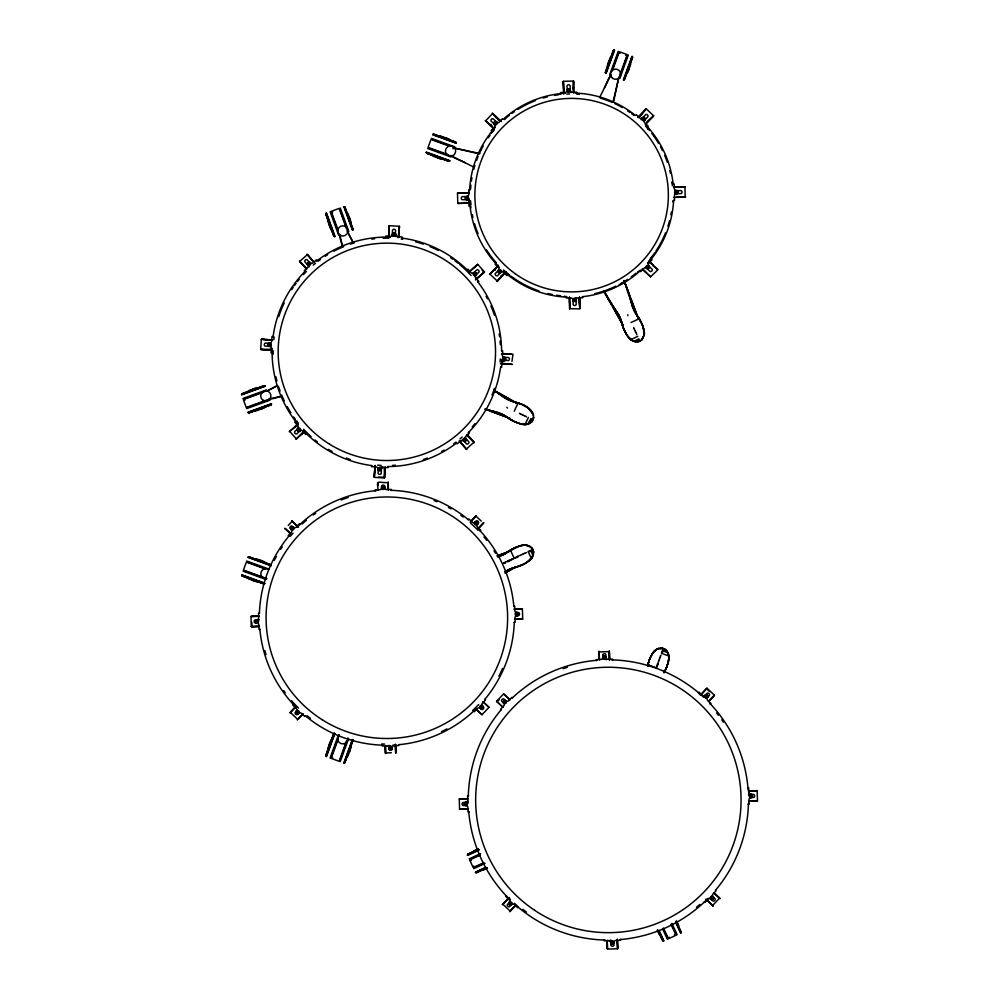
<?xml version="1.0" encoding="UTF-8"?>
<svg xmlns="http://www.w3.org/2000/svg" width="999" height="999" viewBox="0 0 999 999"><rect width="100%" height="100%" fill="white"/><g stroke="black" fill="none" stroke-linecap="round" stroke-linejoin="round"><path stroke-width="1.5" d="M460.601 442.37L460.914 441.108M273.214 350.861L273.227 354.245M388.586 237.687L389.235 225.687L399.425 226.298L398.776 237.275M385.04 467.507L384.465 477.972L374.275 477.36L374.962 465.896M399.425 226.298L398.751 236.751M270.642 349.238L260.714 349.45L261.313 339.26L272.29 339.91M272.215 350.187L272.065 352.909L271.041 352.847L271.316 348.251A1.786 1.786 0 0 0 269.867 346.391L269.518 346.366A1.786 1.786 0 0 1 267.957 344.48A1.786 1.786 0 0 1 269.73 342.807L270.08 342.807A1.786 1.786 0 0 0 271.728 341.134L272.003 336.538L273.014 336.601M308.304 263.336C310.439 261.288 310.127 266.633 308.254 264.36M371.616 465.659L371.566 466.683L376.148 466.945A1.786 1.786 0 0 1 377.822 468.606L377.822 468.956A1.786 1.786 0 0 0 379.508 470.729A1.786 1.786 0 0 0 381.381 469.155M385.776 237.038L385.839 236.026L390.422 236.288A1.786 1.786 0 0 0 392.282 234.84L392.32 234.503A1.786 1.786 0 0 1 394.205 232.929A1.786 1.786 0 0 1 395.879 234.715L395.879 235.052A1.786 1.786 0 0 0 397.552 236.713L402.147 236.975L402.085 237.999M388.486 238.349L389.235 225.687M378.359 469.018L378.097 473.376A1.573 1.199 3.4 0 0 381.156 473.563L381.556 466.783M392.22 235.664L392.545 230.107A1.573 1.199 3.4 0 1 395.604 230.282L395.242 236.451M384.465 477.972L385.127 466.995M387.924 466.62L387.862 467.644L380.432 467.207M474.325 273.227L475.549 273.464L475.462 274.9L474.026 274.825L474.1 273.376L475.786 273.938L474.987 275.137M502.135 359.677L501.698 367.12L500.686 367.058M511.963 361.463L512.986 354.208L502.01 353.559M388.798 233.104L389.198 226.286M374.275 477.36L374.725 469.955M388.648 237.837L389.098 235.364M374.313 476.773L375.062 465.384M398.201 237.712L399.388 226.885M712.824 898.051L712.075 896.815L710.838 897.577M617.27 939.122L617.632 948.763L607.417 949.05L607.205 941.383M496.615 118.294L492.345 113.174L501.111 121.441M668.606 659.303L668.493 660.139A47.515 43.506 20 0 1 664.035 672.914M573.051 90.197L573.538 81.031L563.336 81.319L563.798 93.044M381.393 468.931L381.418 468.818A1.786 1.786 0 0 1 383.279 467.37M648.251 663.923L647.652 666.071L648.588 662.549M643.768 335.314L643.693 329.183A47.515 43.506 -25 0 0 643.231 327.56M664.11 670.991L663.761 672.352M648.014 664.422L648.988 661.201M648.451 662.774C650.037 655.431 656.343 644.155 665.234 649.362C668.418 651.523 669.542 655.731 668.768 659.365C669.555 660.876 662.612 676.598 665.259 670.104M253.172 579.895L241.908 575.799M329.32 744.405L330.145 742.157M350.324 749.5L349.513 751.748M608.091 63.499L608.915 61.251M629.108 68.606L628.284 70.854M648.95 661.151L649.525 659.552M327.684 748.888L330.956 739.909M325.824 755.319L333.666 733.778M325.774 755.868L333.978 733.341M325.861 756.131L334.215 733.191M326.011 756.355L334.328 733.503M326.211 756.543L334.603 733.491M326.461 756.68L334.865 733.553M330.07 757.991L338.486 734.864M331.019 757.542L337.887 738.661M338.524 736.9L338.923 735.801M338.012 739.622L331.181 758.378L339.098 761.263L346.503 740.921M339.91 760.351L346.641 741.845M340.209 761.675L348.614 738.561M343.818 762.999L352.235 739.872M344.081 763.049L352.622 739.597M344.355 763.036L352.822 739.784M344.618 762.961L352.972 740.022M344.855 762.811L353.059 740.284M347.877 756.243L351.149 747.252M607.28 65.747L610.551 56.768M605.357 72.452L613.386 50.4M605.369 72.727L608.329 64.273M613.573 50.187L609.365 61.426M605.456 72.989L613.798 50.05M605.594 73.214L614.06 49.962M605.806 73.402L614.335 49.95M606.043 73.526L614.61 50.012M609.665 74.85L618.219 51.324M611.788 71.154L618.656 52.285M612.787 69.718L619.318 51.736L627.247 54.62L619.842 74.962M618.693 78.122L619.193 76.748M619.492 77.198L627.409 55.469M619.792 78.534L628.359 55.02M623.413 79.845L631.967 56.331M623.676 79.908L632.217 56.456M623.95 79.895L632.417 56.643M624.213 79.82L632.567 56.868M624.637 79.47L632.654 57.405M627.472 73.102L630.744 64.111M649.6 659.44L649.924 658.566M650.162 658.154L650.474 657.267M650.761 656.88L651.086 655.993M647.639 666.146L647.951 665.309M651.41 655.619L651.723 654.745M652.11 654.382L652.422 653.508M652.884 653.171L653.196 652.297M653.796 652.01L654.108 651.136M654.932 650.936L655.257 650.062M656.368 649.962L656.693 649.088M658.304 649.175L658.628 648.301M660.851 648.613L661.163 647.727M657.991 662.487L658.666 661.75M658.466 661.176L659.153 660.426M659.427 658.541L660.114 657.792M659.627 659.115L658.953 659.852M660.589 656.48L659.914 657.217M661.063 655.157L660.389 655.906M665.446 650.287L665.771 649.412M668.006 654.195L668.319 653.321M668.793 654.982L668.481 655.868L661.35 653.271M668.668 657.429L668.98 656.543M668.618 658.903L668.93 658.016M668.431 660.327L668.756 659.44M664.273 672.24L664.597 671.365M668.169 661.725L668.493 660.839M667.856 663.099L668.181 662.225M665.871 668.843L665.109 670.641M666.445 667.557L665.834 669.105M667.095 665.809L667.419 664.934M667.507 664.46L667.819 663.586M532.579 555.769L528.234 561.401A47.515 43.506 65 0 1 514.423 567.719A40.185 36.788 65 0 0 505.132 571.503M516.171 566.945L515.159 567.37L524.65 563.736L531.93 558.229L533.678 552.447L532.492 548.763L530.494 546.615L525.699 544.867L520.004 545.779L497.989 556.88M666.495 667.532L667.095 665.946M384.091 488.386L384.165 487.599M476.973 523.826L476.56 522.44L475.187 522.852M480.269 706.743L480.969 705.993M646.778 266.471L646.803 267.482M648.663 267.208L647.951 267.944M532.567 418.706L531.743 420.467M514.223 411.226L518.081 403.047L518.893 403.421M522.015 414.435L522.702 415.172M524.55 415.621L525.237 416.358M525.824 416.208L526.51 416.958M525.187 424.288L528.371 417.395M527.996 423.626L530.906 418.581M531.593 419.33L529.632 423.526L525.699 424.712L522.465 424.45L513.698 421.278L501.136 413.873L485.314 409.091M532.367 420.979L533.354 418.856M648.264 665.933L648.813 664.785M310.127 264.223L308.404 264.573L308.479 263.137L309.927 263.224M642.956 337.2L643.406 336.288M604.058 291.184L619.293 316.121L623.776 328.983L627.36 335.864L631.131 340.209L635.926 341.958L638.836 341.596L642.107 339.535L644.492 333.991L642.457 325.1L637.524 316.208L638.024 317.183M520.779 413.861L521.428 414.585M464.435 202.447L463.923 203.109L469.518 202.959M652.622 653.483L652.185 654.208A47.515 43.506 20 0 0 647.739 665.197M502.747 274.325L497.065 281.431L505.756 272.215M640.484 115.959L646.241 108.791L653.658 115.809L645.491 124.238M645.429 124.363L653.658 115.809M291.546 528.034C293.731 525.811 293.893 531.156 291.571 529.058M257.892 621.902C255.707 624.125 255.544 618.781 257.867 620.879M515.959 613.386L516.008 614.822L517.245 614.947M480.556 707.717L482.005 707.679L481.968 706.231L480.519 706.281L480.556 707.717L481.793 707.841M478.658 528.096L483.841 522.614L477.959 528.833M567.882 89.873L567.907 91.309M500.074 272.178C502.597 270.879 497.989 269.33 498.926 271.728M575.511 300.2C573.289 302.397 573.189 297.065 575.486 299.176M676.91 192.844L676.885 191.408M709.178 700.786L714.447 695.204L707.03 688.186L700.474 695.254M297.165 425.699L289.198 431.705L297.415 424.413M302.847 432.18L295.979 439.335L304.195 432.043M469.93 271.316L477.734 264.323L484.503 271.953L475.911 279.583M641.77 338.798L642.407 338.037M653.246 652.584L655.569 650.374M393.244 234.153L395.005 234.266M394.942 235.277L393.181 235.177M299.775 430.082C297.39 432.105 297.702 426.773 299.825 429.058M474.1 273.376L474.026 274.825M573.563 87.175L572.927 87.762M569.355 297.103L569.692 309.24L569.954 302.784M638.161 117.495L645.891 109.166M505.069 272.777L497.34 281.106L489.922 274.101L497.802 265.921L489.572 274.463L498.301 265.235M470.204 522.34L476.423 515.609L470.429 521.94M302.547 714.198L297.29 719.892L303.159 713.686M515.247 905.743L509.69 911.725L515.721 905.356M638.274 117.42L642.12 113.349L642.232 114.186M638.299 117.195L646.241 108.791M499.213 269.48L495.292 273.614A1.573 1.249 43.4 0 0 497.514 275.724L501.436 271.578M640.958 119.593L645.716 114.56A1.573 1.249 43.4 0 1 647.939 116.658L644.018 120.804M505.919 271.84L501.111 276.923L500.998 276.086M288.199 525.449L292.207 521.216L297.202 525.949M382.654 487.025L384.203 487.862C382.904 490.834 380.944 486.6 383.666 487M642.519 269.018L650.574 276.835L657.954 269.767L648.726 261.039M468.219 519.767L468.918 519.03L472.252 522.19A1.786 1.786 0 0 0 474.612 522.277L474.862 522.027A1.786 1.786 0 0 1 477.31 522.04A1.786 1.786 0 0 1 477.447 524.475L477.222 524.737A1.786 1.786 0 0 0 477.447 527.085L480.794 530.244L480.094 530.981M295.492 706.93L289.872 712.874L295.042 707.404M297.302 710.214L295.155 712.487A1.573 1.149 43.4 0 0 297.377 714.585L298.763 713.124M474.175 523.176L474.937 522.377M475.649 521.615L476.323 520.904A1.573 1.149 43.4 0 1 478.546 523.014L477.16 524.475M305.482 715.721L304.782 716.47L301.448 713.311A1.786 1.786 0 0 0 299.088 713.224L299.001 713.298M476.036 709.103L481.98 714.735L488.998 707.317L483.304 702.06M502.572 706.842L496.59 701.286L503.608 693.868L509.977 699.899M497.152 701.81L499.15 699.687M506.505 895.778L505.806 896.528L509.153 899.687A1.786 1.786 0 0 1 509.365 902.022L509.14 902.284A1.786 1.786 0 0 0 509.29 904.732A1.786 1.786 0 0 0 511.738 904.744L511.988 904.495A1.786 1.786 0 0 1 514.335 904.582L517.682 907.741L518.381 907.005M509.128 897.477L502.285 904.707L507.554 899.137M700.649 694.942L707.03 688.199M510.102 901.635L507.28 904.619A1.573 1.074 43.4 0 0 509.502 906.73L512.325 903.745M703.608 697.015L707.217 693.194A1.573 1.074 43.4 0 1 709.452 695.292L706.63 698.276M708.428 701.573L714.447 695.217M710.214 704.133L710.913 703.396L707.579 700.237A1.786 1.786 0 0 1 707.354 697.889L707.579 697.627A1.786 1.786 0 0 0 707.442 695.192A1.786 1.786 0 0 0 704.994 695.179L704.844 695.341A1.786 1.786 0 0 1 702.397 695.329L699.05 692.17L698.351 692.919L700.324 694.792M471.241 521.078L475.961 516.096L481.268 521.103M302.46 714.41L297.739 719.405L290.322 712.387L295.254 707.304M701.76 693.768L706.518 688.748L709.702 691.745M514.972 906.155L510.214 911.175L502.797 904.157L508.966 897.764M466.071 198.414L467.07 199.151L468.069 198.114L466.521 197.265M635.601 115.447L636.313 114.71L639.622 117.894A1.786 1.786 0 0 0 641.982 118.007L642.232 117.77A1.786 1.786 0 0 1 644.667 117.795A1.786 1.786 0 0 1 644.792 120.242L644.567 120.492A1.786 1.786 0 0 0 644.767 122.84L648.089 126.024L647.377 126.761L645.416 124.875M495.854 263.511L495.142 264.248L498.464 267.432A1.786 1.786 0 0 1 498.663 269.78L498.439 270.042A1.786 1.786 0 0 0 498.563 272.49A1.786 1.786 0 0 0 500.998 272.515L501.248 272.277A1.786 1.786 0 0 1 503.608 272.377L506.918 275.562L507.629 274.825L504.682 272.003M647.539 263.049L650.361 260.102M708.791 701.086L713.935 695.754M478.446 528.184L483.379 523.101M452.959 148.814L453.933 147.827M668.156 938.161L669.105 937.199M646.828 121.953L653.309 116.184M398.726 235.652L398.039 236.176M301.523 434.415L303.783 432.342M503.309 354.071L510.939 354.121M467.257 269.905L468.019 269.231L471.078 272.665A1.786 1.786 0 0 0 473.414 272.952L473.688 272.739A1.786 1.786 0 0 1 476.123 272.952A1.786 1.786 0 0 1 476.048 275.399L475.811 275.637A1.786 1.786 0 0 0 475.824 277.997L478.871 281.431L478.109 282.105M300.836 260.427L307.367 254.62L313.898 262.038M472.177 269.243L477.285 264.723M468.581 272.44L477.734 264.323M297.989 428.683L294.717 431.58A1.573 1.199 48.4 0 0 296.753 433.878L300.911 430.182M472.789 273.489L476.96 269.792A1.573 1.199 48.4 0 1 478.983 272.078L474.825 275.774M294.742 426.785L297.065 424.787M475.474 279.87L484.503 271.953M475.574 279.171L484.065 272.352L482.13 270.167M476.823 524.038L475.374 524.075L475.337 522.639L476.785 522.589L476.61 524.213L475.212 523.876M297.09 711.288C294.992 713.611 300.337 713.461 298.102 711.263M391.046 748.463L391.221 746.852M504.02 702.647L504.145 701.41L505.594 701.373C505.332 706.33 502.984 699.013 505.869 701.822M604.919 658.478C607.017 656.156 601.685 656.306 603.908 658.503M466.745 804.632L465.309 804.682M706.743 697.352C708.84 695.042 703.508 695.192 705.731 697.389M511.051 904.307C513.149 901.985 507.804 902.134 510.027 904.332M751.46 796.69L750.012 796.727M612.874 943.181C614.972 940.871 609.627 941.021 611.85 943.218M495.029 122.44L495.067 124.213M496.091 124.188L496.428 122.79L495.279 122.34M643.968 119.955C646.078 117.657 640.734 117.757 642.944 119.98M646.94 266.246L648.376 266.221L648.413 267.67L646.965 267.695L646.94 266.246L648.376 266.221M256.081 580.956L264.161 584.003M507.917 551.835L510.064 550.524M496.403 268.319L493.893 270.105L495.204 270.292M269.28 343.681C266.995 345.804 272.327 346.116 270.304 343.731M380.07 469.855L380.169 468.094M464.997 440.671C467.282 438.549 461.95 438.236 463.986 440.621M506.081 553.096L507.729 552.172M509.303 550.861L511.251 549.762M505.132 553.683L506.543 552.934M504.92 571.74L517.544 566.57M510.739 549.949L512.462 549.038M504.158 554.245L505.332 553.658M515.571 567.095L514.06 567.969M512.387 568.931L504.957 573.139M505.544 572.727L515.859 566.87M503.171 554.77L504.095 554.32M512.2 549.088L513.698 548.301M515.234 547.564L514.098 548.114M501.136 555.706L502.834 554.944M618.955 284.852L624.525 282.255L624.912 283.079M627.822 314.76L627.847 315.734M631.006 322.515L639.223 318.718L639.61 319.543M634.914 329.982L634.964 330.981M635.526 331.281L635.551 332.255M636.101 332.517L636.151 333.529M636.688 333.791L636.738 334.802M631.018 339.573L637.874 336.326M639.11 339.885L634.902 341.845L634.515 340.996L639.06 338.873M638.648 341.646L640.759 340.659M515.372 547.539L516.221 547.152M516.683 547.027L517.532 546.628M518.006 546.553L518.856 546.153M519.355 546.116L520.204 545.729M508.054 551.735L508.891 551.348M520.716 545.741L521.565 545.342M522.127 545.429L522.976 545.029M498.101 556.955L498.951 556.555M499.425 556.455L500.274 556.068M523.588 545.254L524.438 544.855M525.162 545.304L526.011 544.905M526.86 545.629L527.709 545.242M529.632 546.053L528.783 546.441L529.745 546.952M530.981 547.839L531.83 547.44M506.468 561.55L507.455 561.513M519.143 555.631L520.154 555.581M520.417 555.044L521.428 554.994M522.989 553.846L523.963 553.808M522.702 554.408L521.69 554.445M525.237 553.221L524.225 553.259M526.51 552.622L525.499 552.672M533.054 552.272L533.903 551.885M532.092 556.855L532.942 556.455M531.243 558.366L532.092 557.966M509.515 569.268L507.842 570.079M510.801 568.706L509.865 569.13M530.282 559.602L531.131 559.203M504.932 571.603L505.781 571.203M506.156 570.904L507.005 570.516M512.112 568.181L510.901 568.706M513.436 567.719L511.95 568.319M514.785 567.307L513.011 567.969M529.208 560.614L530.044 560.214M528.059 561.488L528.908 561.088M526.885 562.287L527.734 561.888M518.893 566.158L516.795 566.933M520.229 565.696L518.419 566.433M525.699 563.036L526.548 562.649M521.54 565.184L520.017 565.859M521.99 565.034L523.139 564.51M523.239 564.423L524.088 564.023M524.475 563.748L525.324 563.361M656.468 649.825L657.404 649.387M473.913 850.798L478.246 848.788M467.807 854.182L478.446 849.225M467.619 854.382L478.496 849.325M467.495 854.632L478.558 849.475M467.445 854.894L478.658 849.674M467.457 855.169L478.758 849.899M467.532 855.431L478.871 850.149M469.155 858.915L480.507 853.633M470.154 859.277L478.671 855.294M480.407 854.982L469.667 859.989L473.226 867.619L483.966 862.612M474.088 867.719L483.416 863.361M473.713 868.693L485.064 863.411M475.337 872.177L485.701 867.344M475.487 872.414L485.826 867.594M475.699 872.602L485.939 867.819M475.936 872.726L487.075 867.719M476.486 872.776L487.125 867.819M482.992 870.279L487.325 868.256M491.083 124.338L489.835 124.625L485.277 120.517L494.105 128.859M712.374 898.675L711.138 898.551L711.088 897.102L712.537 897.065L712.574 898.513L711.138 898.551M329.92 225.1L325.824 213.823M502.01 554.045L496.94 555.943L511.538 550.599M252.847 389.173L255.095 388.349M262.45 408.541L260.202 409.365M503.009 553.671L509.14 551.436M248.364 390.809L257.342 387.537M241.995 393.643L264.048 385.614M241.646 394.056L264.585 385.714M241.558 394.318L264.81 385.851M241.546 394.593L264.997 386.064M241.608 394.867L265.122 386.301M242.919 398.476L266.446 389.922M243.881 398.913L264.51 391.408M263.674 392.182L243.331 399.588L246.216 407.505L266.558 400.099M268.344 399.45L269.718 398.951M247.065 407.667L268.793 399.75M246.616 408.616L270.13 400.05M247.927 412.225L271.441 403.671M248.052 412.475L271.503 403.933M248.239 412.674L271.491 404.208M248.476 412.824L271.416 404.47M248.739 412.899L271.266 404.707M249.013 412.912L271.066 404.895M255.707 411.001L264.698 407.729M633.741 327.472L633.778 328.446M634.34 328.733L634.365 329.72M503.508 358.166L504.283 358.104M527.022 423.976L520.904 423.913A47.515 43.506 -65 0 1 519.268 423.451L520.204 423.851M463.923 203.109L466.92 202.435M469.38 192.994L457.505 193.219L457.792 203.421L469.268 203.109M467.195 435.839L474.363 442.707L467.057 434.49M258.541 616.221L251.011 616.433L251.286 626.635L259.028 626.336M515.159 619.268L522.702 619.055L522.415 608.853L514.872 609.065M499.512 270.217L500.499 270.454L500.536 271.903L499.088 271.928L499.063 270.492M466.945 798.8L459.278 799.013L459.565 809.227L467.719 808.915M749.013 790.996L757.167 790.696L757.454 800.898L748.688 801.148M749.787 801.111L757.304 800.886M501.51 354.071L503.621 353.796M659.352 648.863L661.326 648.813M271.778 339.922L261.313 339.26M523.876 545.192L520.904 545.666A47.515 43.506 65 0 0 507.18 552.185A40.185 36.788 65 0 1 498.314 556.868M674.45 934.714L675.799 934.602M673.576 187.288L685.439 186.85L673.888 187.175M469.655 202.984L457.892 203.446M514.672 609.165L520.329 608.94M457.505 193.219L469.055 192.894M469.243 193.032L458.017 193.207M467.857 196.503L462.162 196.666A1.573 1.249 88.4 0 0 462.237 199.725L469.168 199.538M675.287 190.709L680.993 190.547A1.573 1.249 88.4 0 1 681.068 193.619L674.762 193.794M676.785 197.165L685.726 197.053L673.576 197.402M571.141 308.703L579.919 308.866L579.582 297.415M378.184 490.372C376.685 479.508 376.773 482.642 386.725 482.604M259.578 613.174L258.554 613.199L258.679 617.794A1.786 1.786 0 0 1 257.18 619.605L256.83 619.63A1.786 1.786 0 0 0 255.207 621.465A1.786 1.786 0 0 0 256.943 623.201L257.28 623.201A1.786 1.786 0 0 1 258.891 624.924L259.016 629.52L260.04 629.495M513.661 606.006L514.685 605.968L514.822 610.564A1.786 1.786 0 0 0 516.421 612.287L516.77 612.3A1.786 1.786 0 0 1 518.493 614.035A1.786 1.786 0 0 1 516.87 615.859L516.52 615.884A1.786 1.786 0 0 0 515.022 617.707L515.147 622.302L514.135 622.327M251.011 616.433L259.216 616.208M513.873 609.09L522.415 608.853M259.29 619.78L255.02 619.904A1.573 1.149 88.4 0 0 255.107 622.964L258.229 622.877M515.472 612.624L518.593 612.537A1.573 1.149 88.4 0 1 518.681 615.596L515.559 615.684M251.286 626.635L259.478 626.41M514.51 619.293L522.702 619.055M504.195 702.859L505.631 702.809M389.747 745.841L382.305 746.053L382.267 745.029M391.346 752.771L385.514 752.934L385.327 746.053M468.581 795.691L467.569 795.728L467.769 803.171M747.689 787.899L748.701 787.874L748.913 795.316M459.29 799.013L468.044 798.775M748.401 790.946L757.155 790.696M468.144 802.347L462.874 802.497A1.573 1.074 88.4 0 0 462.962 805.556L465.959 805.469M748.501 794.517L753.758 794.367A1.573 1.074 88.4 0 1 753.845 797.427L750.861 797.514M459.565 809.227L468.331 808.978M469.043 812.025L468.019 812.05L467.894 807.454A1.786 1.786 0 0 0 466.296 805.731L465.946 805.718A1.786 1.786 0 0 1 464.223 803.983A1.786 1.786 0 0 1 465.846 802.16L466.196 802.135A1.786 1.786 0 0 0 467.694 800.324M748.139 804.22L749.163 804.195L749.038 799.6A1.786 1.786 0 0 1 750.536 797.789L750.886 797.764A1.786 1.786 0 0 0 752.509 795.928A1.786 1.786 0 0 0 750.786 794.193L750.561 794.205A1.786 1.786 0 0 1 748.838 792.469M611.575 940.546L604.133 940.758L604.095 939.734M673.713 187.325L684.927 186.875L685.214 197.078L678.471 197.265M258.828 626.435L251.96 626.623L251.835 622.24M749.5 790.908L756.418 790.721M460.314 809.19L467.232 809.003M652.984 265.659L657.592 269.418M569.368 92.345L576.823 92.195L576.835 93.219M673.214 184.028L674.238 184.016L674.325 188.611A1.786 1.786 0 0 0 675.911 190.347L676.261 190.359A1.786 1.786 0 0 1 677.971 192.108A1.786 1.786 0 0 1 676.323 193.918L676.098 193.931A1.786 1.786 0 0 0 674.462 195.742L674.55 200.337L673.538 200.362M469.692 189.91L468.681 189.935L468.768 194.53A1.786 1.786 0 0 1 467.245 196.328L466.908 196.353A1.786 1.786 0 0 0 465.259 198.177A1.786 1.786 0 0 0 466.97 199.925L467.32 199.925A1.786 1.786 0 0 1 468.906 201.673M460.027 798.988L467.445 798.863M749.287 801.061L756.693 800.923M251.673 616.408L258.753 616.308M514.947 619.193L522.027 619.08M625.661 55.257L627.022 55.245M331.406 757.754L332.754 757.741M636.563 341.221L634.577 341.096M331.456 211.938L332.804 211.95M387.162 238.174L388.486 238.237M306.081 267.894L299.4 261.051L306.643 269.181M502.522 353.634L505.581 353.771M271.179 350.025L261.301 349.475M387.137 237.125L389.86 237.275M501.635 350.761L502.659 350.811L502.385 355.407A1.786 1.786 0 0 0 503.833 357.267L504.183 357.305A1.786 1.786 0 0 1 505.744 359.178A1.786 1.786 0 0 1 503.971 360.864L503.621 360.851A1.786 1.786 0 0 0 501.973 362.537M269.668 343.331L265.309 343.082A1.573 1.199 -86.6 0 0 265.122 346.129L270.679 346.466M503.021 357.192L508.578 357.53A1.573 1.199 -86.6 0 1 508.391 360.589L502.235 360.214M260.714 349.45L271.691 350.1M500.911 363.723L512.387 364.398L500.961 363.186M378.671 477.035L384.503 477.372L384.265 468.044M500.399 363.624L504.982 363.961M261.913 339.285L270.966 340.272M401.223 239.061L402.709 239.298M676.548 196.578L679.582 197.09L678.983 196.453M379.932 467.969L378.633 468.618L379.046 469.792M330.856 227.984L334.016 236.363M494.006 390.447L506.843 398.976L516.171 402.634M526.011 545.354L527.996 545.953M515.359 402.26L517.544 403.009M515.159 402.21L518.044 403.022M513.011 401.61L514.785 402.272M516.795 402.647L520.229 403.883M511.95 401.261L513.436 401.86M439.86 158.616L437.612 157.805M255.22 581.268L252.972 580.456M444.967 137.612L447.215 138.424M509.827 418.381L490.671 411.238M260.314 560.264L262.562 561.076M518.419 403.146L521.54 404.383M510.901 400.874L512.112 401.398M440.472 135.976L449.463 139.248M433.766 134.053L455.819 142.083M433.229 134.153L456.181 142.495M433.004 134.291L456.256 142.757M432.817 134.503L456.268 143.032M432.692 134.74L456.206 143.307M431.368 138.362L454.895 146.915M431.83 139.298L450.699 146.179M449.75 146.304L430.981 139.473L428.096 147.39L448.439 154.795M453.109 147.515L454.483 148.027M450.224 155.444L451.598 155.944M428.646 148.052L447.515 154.92M449.275 155.569L450.749 156.106M427.684 148.489L451.211 157.055M426.373 152.11L449.887 160.664M426.311 152.372L449.762 160.914M426.323 152.647L449.575 161.114M426.411 152.909L449.35 161.264M426.548 153.147L449.088 161.338M426.76 153.334L448.813 161.351M433.116 156.169L442.107 159.44M662.374 648.176L664.56 648.963M662.986 649.887L667.344 651.473L667.02 652.347L662.312 650.636M647.939 664.76L656.43 667.894M255.819 558.628L264.81 561.9M248.851 556.718L271.378 564.922M248.589 556.805L271.141 565.009M248.351 556.942L271.216 565.272M248.164 557.155L271.228 565.546M248.039 557.392L271.166 565.809M246.728 561.001L268.669 568.993M247.178 561.95L266.059 568.831M264.31 568.656L246.341 562.125L243.456 570.042L263.798 577.447M265.572 578.096L266.658 578.483M243.993 570.704L262.874 577.572M264.623 578.221L265.734 578.621M243.032 571.141L266.159 579.557M241.721 574.762L264.847 583.166M241.658 575.024L264.71 583.416M241.671 575.299L264.535 583.616M241.758 575.561L264.31 583.766M242.357 576.111L263.898 583.953M248.476 578.821L257.455 582.092M484.89 409.091L510.139 418.469M516.945 613.086L517.682 613.786M390.996 746.703L389.622 747.115L390.035 748.501M509.865 400.449L510.801 400.874M568.868 89.585L569.605 90.822L568.131 91.471M676.673 191.246L675.187 191.895L675.936 193.132M467.544 197.24L466.034 198.152L467.07 199.151M520.017 403.721C528.434 405.369 539.697 416.546 529.645 423.514L528.783 423.139M507.842 399.5L509.515 400.312M521.59 404.358L523.139 405.07M494.355 390.796L495.204 391.196M495.554 391.571L496.391 391.958M496.74 392.345L497.577 392.732M497.914 393.131L498.763 393.531M499.088 393.931L499.937 394.33M523.239 405.157L524.088 405.557M500.249 394.755L501.098 395.142M524.475 405.831L525.324 406.218M525.699 406.543L526.548 406.93M526.885 407.292L527.734 407.692M501.411 395.579L502.26 395.979M528.059 408.091L528.908 408.491M502.572 396.416L503.421 396.815M503.746 397.227L504.582 397.614M529.208 408.966L530.044 409.365M504.932 397.977L505.781 398.376M506.156 398.676L507.005 399.063M530.282 409.977L531.131 410.377M531.243 411.213L532.092 411.613M532.092 412.724L532.942 413.124M532.704 414.722L533.553 415.122M533.054 417.307L533.903 417.694M506.793 407.342L507.455 408.067M519.468 413.249L520.154 413.998M523.314 415.047L523.963 415.771M530.981 421.74L531.83 422.14M526.86 423.951L527.709 424.338M525.162 424.275L526.011 424.662M499.425 413.124L500.274 413.511M502.834 414.635L501.136 413.873M504.095 415.259L503.171 414.81M505.332 415.921L504.158 415.334M523.588 424.325L524.438 424.725M498.101 412.624L498.951 413.024M506.543 416.645L505.132 415.896M496.753 412.2L497.602 412.587M507.729 417.407L506.081 416.483M522.127 424.15L522.976 424.538M495.392 411.813L496.241 412.212M507.917 417.744L508.891 418.231M494.006 411.463L494.855 411.863M510.064 419.056L508.079 417.857M520.716 423.838L521.565 424.238M492.619 411.113L493.469 411.513M511.251 419.817L509.303 418.718M491.246 410.739L492.095 411.138M512.462 420.542L510.739 419.63M516.683 422.552L517.532 422.952M518.006 423.027L518.856 423.426M515.372 422.04L516.221 422.427M489.872 410.364L490.721 410.751M488.511 409.965L489.36 410.364M485.814 409.14L486.65 409.528M487.162 409.553L488.012 409.952M632.617 340.509L627.971 336.526A47.515 43.506 -25 0 1 621.653 322.702A40.185 36.788 -25 0 0 616.008 310.627A160.227 146.716 -25 0 1 605.894 294.655L604.782 292.557M515.234 422.015L512.2 420.492M499.1 393.181L508.741 398.576M493.731 390.134L517.145 403.446M509.677 399.101L516.883 403.259M578.921 302.31L579.882 308.454L579.432 297.24M489.835 124.625L492.432 126.261M650.574 276.835L642.544 269.243M290.397 533.441L284.79 528.284L290.659 533.803M619.093 52.36L620.117 53.247M650.399 262.712L652.684 264.785M493.968 128.596L485.639 120.854L492.657 113.436L500.836 121.329M714.148 893.069L720.129 898.625L713.761 892.606M705.881 899.2L713.124 906.043M500.711 121.266L496.653 117.42L498.426 119.917M382.167 487.924L383.216 488.911M300.087 524.512L299.35 523.813L296.191 527.147A1.786 1.786 0 0 1 293.843 527.372L293.581 527.147A1.786 1.786 0 0 0 291.146 527.297A1.786 1.786 0 0 0 291.134 529.745L291.371 529.982A1.786 1.786 0 0 1 291.283 532.342L288.137 535.689L288.873 536.388M484.827 699.113L485.576 699.812L482.417 703.159A1.786 1.786 0 0 0 482.33 705.506L482.567 705.756A1.786 1.786 0 0 1 482.554 708.204A1.786 1.786 0 0 1 480.119 708.353L479.857 708.129A1.786 1.786 0 0 0 477.51 708.341L474.35 711.688L473.613 710.988M296.578 707.317L293.619 704.507L292.907 705.257L296.253 708.403A1.786 1.786 0 0 1 296.478 710.751L296.253 711.013A1.786 1.786 0 0 0 296.391 713.461A1.786 1.786 0 0 0 298.838 713.461M650.349 262.762L653.396 265.647M497.727 123.152L493.131 118.819A1.573 1.249 -46.6 0 0 491.033 121.041L495.179 124.962M648.051 265.322L652.197 269.231A1.573 1.249 -46.6 0 1 650.087 271.453L645.504 267.12M512.537 698.101L511.8 697.402L508.641 700.749A1.786 1.786 0 0 1 506.293 700.961L506.031 700.736A1.786 1.786 0 0 0 503.596 700.886A1.786 1.786 0 0 0 503.583 703.333L503.821 703.583A1.786 1.786 0 0 1 503.733 705.931L500.574 709.278L501.323 709.977M715.409 889.947L716.146 890.646L712.986 893.993A1.786 1.786 0 0 0 712.899 896.34L713.149 896.59A1.786 1.786 0 0 1 713.136 899.038A1.786 1.786 0 0 1 710.689 899.187L710.426 898.95A1.786 1.786 0 0 0 708.091 899.175L704.932 902.509L704.183 901.81M714.56 893.356L719.58 898.113L712.562 905.531L707.542 900.773M506.68 701.698L503.696 698.875A1.573 1.074 -46.6 0 0 501.598 701.098L503.771 703.159M712.15 895.991L715.134 898.813A1.573 1.074 -46.6 0 1 713.024 901.048L710.039 898.226M496.603 701.298L503.059 707.392M298.526 527.197L291.72 520.766L297.29 526.148M483.029 701.673L488.998 707.317M292.819 526.723L292.12 526.048A1.573 1.149 -46.6 0 0 290.01 528.284L292.282 530.419M293.581 527.435L294.38 528.196M481.431 705.069L483.691 707.217A1.573 1.149 -46.6 0 1 481.593 709.44L480.119 708.054M285.19 528.633L290.185 533.354M508.491 897.651L510.464 899.525M514.423 903.258L517.395 906.068M651.311 259.128L652.047 259.827L648.863 263.149A1.786 1.786 0 0 0 648.751 265.497L648.988 265.746A1.786 1.786 0 0 1 648.963 268.194A1.786 1.786 0 0 1 646.515 268.319L646.253 268.094A1.786 1.786 0 0 0 643.905 268.294L640.721 271.603L639.984 270.904M503.246 119.38L502.509 118.669L499.325 121.99A1.786 1.786 0 0 1 496.978 122.19L496.715 121.953A1.786 1.786 0 0 0 494.268 122.078A1.786 1.786 0 0 0 494.243 124.525L494.48 124.775A1.786 1.786 0 0 1 494.368 127.135L491.183 130.444L491.92 131.156M509.49 699.537L503.608 693.868M706.168 899.362L712.986 905.893M476.411 709.352L481.98 714.735M470.267 859.702L471.228 860.651M642.394 268.943L645.679 272.203M503.021 363.698L502.509 363.012M467.37 434.902L473.963 442.27L466.333 449.051L459.802 441.62M306.331 268.756L299.737 261.388M317.133 260.564L316.446 259.802L313.012 262.862A1.786 1.786 0 0 1 310.664 262.874L310.414 262.625A1.786 1.786 0 0 0 307.979 262.562A1.786 1.786 0 0 0 307.754 264.997L307.967 265.272A1.786 1.786 0 0 1 307.68 267.607L304.245 270.654L304.92 271.416M468.781 432.242L469.455 433.004L466.021 436.063A1.786 1.786 0 0 0 465.734 438.399L465.796 438.499M314.273 262.4L306.98 254.171L313.099 261.288M310.002 262.962L307.093 259.69A1.573 1.199 -41.6 0 0 304.807 261.726L309.315 266.808M465.197 437.774L468.893 441.933A1.573 1.199 -41.6 0 1 466.608 443.968L462.912 439.797M459.103 440.896L466.733 449.488L461.563 443.481M456.568 443.094L457.255 443.856L460.689 440.796A1.786 1.786 0 0 1 463.037 440.784L463.286 441.034A1.786 1.786 0 0 0 465.734 441.096A1.786 1.786 0 0 0 465.946 438.661M298.301 424.6L295.592 421.553L294.83 422.227L297.877 425.661A1.786 1.786 0 0 1 297.902 428.022L297.652 428.259A1.786 1.786 0 0 0 297.577 430.706A1.786 1.786 0 0 0 300.025 430.931L300.287 430.706A1.786 1.786 0 0 1 302.622 431.006L305.682 434.44L306.443 433.753L303.733 430.706M289.635 431.306L296.416 438.948M243.956 399.35L244.842 400.387M297.327 421.878L296.616 420.966A113.699 113.699 0 0 0 298.339 423.201M623.988 280.981A162.113 148.439 -25 0 1 624.924 283.167L633.229 308.391L637.2 316.021M636.263 314.373L638.836 318.344M638.498 317.595L639.21 318.693M635.676 313.424L636.425 314.835M667.057 652.222L667.582 653.096M639.422 319.018L640.334 320.741M623.039 325.174L619.417 318.893M635.127 312.45L635.701 313.624M603.821 291.296L623.226 325.437M618.893 317.969L612.961 307.38M634.602 311.451L635.039 312.387M531.743 549.113L532.205 549.974M640.272 320.492L641.795 323.526M605.132 293.294L604.333 291.646M633.653 309.428L634.427 311.126M624.338 281.73L623.975 280.969L625.262 283.916M625.062 283.516L625.449 284.365M625.586 284.827L625.986 285.664M626.098 286.126L626.498 286.975M626.61 287.437L627.01 288.286M627.097 288.761L627.484 289.61M627.572 290.085L627.971 290.934M628.034 291.421L628.433 292.257M628.483 292.757L628.883 293.606M628.92 294.093L629.32 294.942M629.345 295.442L629.732 296.291M629.757 296.803L630.144 297.652M630.144 298.164L630.544 299.013M641.82 323.664L642.22 324.513M630.531 299.538L630.918 300.387M642.332 324.962L642.732 325.811M642.807 326.298L643.206 327.135M630.893 300.911L631.293 301.76M643.244 327.635L643.643 328.484M631.243 302.297L631.643 303.134M643.631 329.008L644.018 329.857M631.605 303.671L631.992 304.52M631.98 305.045L632.379 305.894M643.93 330.407L644.33 331.256M632.417 306.393L632.804 307.242M632.904 307.704L633.291 308.554M644.105 331.88L644.505 332.729M644.055 333.441L644.455 334.29M643.731 335.152L644.13 335.989M642.919 337.075L643.319 337.924M641.52 339.273L641.92 340.122M637.087 341.333L637.487 342.182M632.517 340.372L632.904 341.221M631.006 339.535L631.393 340.384M618.456 314.448L618.856 315.297M619.093 315.696L620.092 317.807M620.666 319.093L620.229 318.157M629.77 338.561L630.157 339.41M617.757 313.224L618.156 314.073M621.178 320.392L620.654 319.193M621.653 321.728L621.041 320.242M617.007 312.025L617.407 312.874M622.065 323.077L621.403 321.303M628.758 337.487L629.145 338.336M616.208 310.851L616.595 311.7M621.99 323.451L622.427 324.45M615.372 309.702L615.759 310.539M627.872 336.351L628.271 337.2M614.535 308.541L614.922 309.39M622.789 325.836L622.04 323.639M627.072 335.177L627.472 336.026M623.201 327.185L622.427 325.087M623.663 328.521L622.926 326.71M625.611 332.767L626.011 333.616M626.323 333.978L626.723 334.827M613.723 307.367L614.11 308.216M624.949 331.531L625.337 332.38M612.911 306.206L613.311 307.043M612.125 305.02L612.524 305.869M611.351 303.833L611.75 304.683M609.84 301.448L610.239 302.297M610.589 302.647L610.976 303.496M609.103 300.249L609.502 301.086M608.379 299.038L608.778 299.875M606.967 296.591L607.367 297.44M607.667 297.814L608.066 298.664M604.969 292.894L605.369 293.731M605.619 294.131L606.018 294.98M606.293 295.367L606.693 296.216M532.367 548.601L533.354 550.724M531.593 550.249L533.553 554.457L532.704 554.857L530.581 550.299M528.046 551.485L531.281 558.354M510.439 550.137L514.223 558.354M676.71 921.115L678.733 925.449M676.273 921.315L681.243 932.229M676.023 921.44L681.181 932.504M675.824 921.528L681.056 932.741M675.599 921.64L680.868 932.941M675.811 922.726L680.644 933.091M671.865 923.376L677.16 934.714M671.815 925.012L676.173 934.352M670.991 924.3L676.073 935.201L668.443 938.773L663.436 928.034M663.373 928.958L667.732 938.286M662.549 928.908L667.382 939.272M659.065 930.544L663.898 940.908M658.816 930.656L663.636 940.983M658.578 930.756L663.361 940.996M658.378 930.831L663.086 940.933M662.849 940.808L657.679 929.982L662.487 940.396M657.242 930.194L659.265 934.527M751.698 795.691L750.424 795.004L749.737 796.278M466.983 803.646L465.721 802.959L465.034 804.232M624.85 331.431L623.501 328.309M631.018 298.963L638.174 318.119M624.15 280.494L638.249 318.431M349.55 217.944L350.374 220.192M330.182 227.547L329.358 225.299M532.579 413.798L528.234 408.179A47.515 43.506 -65 0 0 514.423 401.86M347.914 213.449L351.186 222.44M344.892 206.88L353.097 229.42M344.667 206.731L353.022 229.683M344.405 206.656L352.872 229.907M344.131 206.643L352.659 230.095M343.856 206.706L352.422 230.22M340.247 208.017L348.813 231.543M339.81 208.966L346.678 227.847M347.315 229.608L347.864 231.081M346.541 228.771L339.148 208.429L331.218 211.313L337.762 229.283M347.19 230.557L347.689 231.93M331.056 212.163L337.924 231.031M330.107 211.701L338.673 235.227M326.498 213.024L335.052 236.538M326.248 213.149L334.79 236.601M326.049 213.336L334.515 236.588M325.899 213.561L334.253 236.501M325.861 214.373L333.703 235.914M327.722 220.804L330.994 229.795M668.019 654.033L668.581 656.056M578.908 299.825L579.582 302.822M395.379 744.155L395.741 753.308L395.504 744.767M388.823 235.065L389.086 237.175M473.726 865.996L473.838 867.344M579.457 297.103L579.695 301.71M563.773 93.182L563.349 81.818M377.984 482.854L378.097 485.689M599.4 659.315L599.1 651.161L599.35 659.927M481.968 706.231L482.005 707.679M391.433 490.472L391.396 489.448L386.8 489.585A1.786 1.786 0 0 1 384.99 488.074L384.965 487.737A1.786 1.786 0 0 0 383.141 486.113A1.786 1.786 0 0 0 381.406 487.837L381.406 488.061A1.786 1.786 0 0 1 379.67 489.785L375.075 489.91L375.1 490.934M398.601 744.567L398.626 745.579L394.031 745.716A1.786 1.786 0 0 0 392.307 747.314L392.295 747.664A1.786 1.786 0 0 1 390.572 749.387A1.786 1.786 0 0 1 388.736 747.764L388.711 747.414A1.786 1.786 0 0 0 386.9 745.916M612.624 660.177L612.599 659.165L608.004 659.29A1.786 1.786 0 0 1 606.193 657.792L606.168 657.442A1.786 1.786 0 0 0 604.333 655.819A1.786 1.786 0 0 0 602.597 657.542L602.597 657.891A1.786 1.786 0 0 1 600.874 659.49L596.278 659.615L596.303 660.639M620.429 939.285L620.454 940.296L615.859 940.434A1.786 1.786 0 0 0 614.135 942.032L614.123 942.382A1.786 1.786 0 0 1 612.387 944.105A1.786 1.786 0 0 1 610.564 942.482L610.551 942.257A1.786 1.786 0 0 0 608.728 940.633M617.407 941.095L617.594 948.014M609.515 658.541L609.303 650.873L609.552 659.752M617.37 939.485L617.632 948.75M605.981 659.74L605.831 654.47A1.573 1.074 -1.6 0 0 602.772 654.557L602.884 658.666M613.873 942.369A1.536 1.536 0 0 1 611.525 943.618A1.536 1.536 0 0 1 611.625 940.958A1.536 1.536 0 0 1 613.873 942.369L613.96 945.354A1.573 1.074 -1.6 0 1 610.901 945.441L610.751 940.184M599.313 658.828L599.125 651.91L609.328 651.623L609.49 660.514M607.18 940.284L607.417 949.038M573.538 81.031L573.726 92.77M573.551 81.543L573.763 92.907M576.011 297.59L576.198 304.508A1.573 1.249 -1.6 0 1 573.139 304.595L573.014 300.112M567.157 90.247L567.032 85.764A1.573 1.249 -1.6 0 1 570.092 85.677L570.267 91.983A1.711 1.698 0 0 1 570.154 92.37M569.505 297.515L569.667 303.109M563.336 81.319L563.686 94.018M569.68 308.741L569.467 297.377M395.529 745.778L395.716 752.647M388.386 490.109L388.161 481.905L388.286 489.647M384.79 489.035L384.702 485.926A1.573 1.149 -1.6 0 0 381.643 486.001L381.73 489.123M392.008 747.477L392.058 749.487A1.573 1.149 -1.6 0 1 388.998 749.575L388.886 745.316M385.314 745.416L385.539 753.596L385.414 745.841M582.717 296.74L582.742 297.752L578.146 297.852A1.786 1.786 0 0 0 576.411 299.438L576.398 299.775A1.786 1.786 0 0 1 574.65 301.486A1.786 1.786 0 0 1 572.827 299.85L572.814 299.5A1.786 1.786 0 0 0 571.003 297.989L566.408 298.077L566.396 297.053M560.514 93.544L560.489 92.52L565.084 92.432A1.786 1.786 0 0 0 566.82 90.847L566.833 90.497A1.786 1.786 0 0 1 568.581 88.786A1.786 1.786 0 0 1 570.404 90.422L570.417 90.772A1.786 1.786 0 0 0 572.227 92.295M469.967 203.521L470.017 206.244L468.993 206.269L468.856 198.813M607.267 940.883L607.392 948.288M502.584 668.406A126.336 126.336 0 0 1 498.851 676.198M478.671 704.52A126.336 126.336 0 0 1 472.689 710.439M446.94 728.883A126.336 126.336 0 0 1 441.583 731.605M384.528 744.055A126.336 126.336 0 0 1 381.643 743.98M310.539 718.431A126.336 126.336 0 0 1 307.13 715.746M298.526 708.066A126.336 126.336 0 0 1 291.583 700.724M285.264 692.844A126.336 126.336 0 0 1 283.579 690.509M266.009 654.57A126.336 126.336 0 0 1 264.81 650.411M274.3 560.364A126.336 126.336 0 0 1 276.336 556.53M280.657 549.313A126.336 126.336 0 0 1 282.242 546.903M290.222 536.363A126.336 126.336 0 0 1 293.069 533.104M302.073 524.075A126.336 126.336 0 0 1 306.443 520.304M313.311 515.022A126.336 126.336 0 0 1 315.672 513.374M341.171 499.962A126.336 126.336 0 0 1 348.189 497.477M434.178 500.611A126.336 126.336 0 0 1 436.838 501.723M448.489 507.467A126.336 126.336 0 0 1 450.986 508.903M460.839 515.347A126.336 126.336 0 0 1 463.161 517.07M470.791 523.326A126.336 126.336 0 0 1 478.059 530.332M483.978 536.962A126.336 126.336 0 0 1 486.7 540.347M493.993 550.799A126.336 126.336 0 0 1 495.492 553.259M514.273 622.514A127.51 127.51 0 0 1 485.314 698.763M474.375 710.464A127.51 127.51 0 0 1 398.813 744.692M395.904 744.929A127.51 127.51 0 0 1 392.994 745.104M382.817 745.192A127.51 127.51 0 0 1 305.269 715.734M293.631 704.732A127.51 127.51 0 0 1 259.84 628.983M259.428 612.974A127.51 127.51 0 0 1 289.323 535.614M297.227 527.047A127.51 127.51 0 0 1 376.336 490.671M390.896 490.309A127.51 127.51 0 0 1 468.444 519.755M479.07 529.695A127.51 127.51 0 0 1 513.861 606.505M266.795 578.758A5.107 5.107 0 0 1 260.926 572.627A5.107 5.107 0 0 1 268.843 569.555M347.814 737.911A5.107 5.107 0 0 1 341.046 743.593A5.107 5.107 0 0 1 339.51 734.889M500.324 358.966A113.699 113.699 0 0 1 500.112 361.813M494.542 388.324A113.699 113.699 0 0 1 492.032 395.017M474.987 423.663A113.699 113.699 0 0 1 472.215 426.935M462.125 437.05A113.699 113.699 0 0 1 459.965 438.911M455.969 442.107A113.699 113.699 0 0 1 453.683 443.818M444.105 450.062A113.699 113.699 0 0 1 441.633 451.473M427.372 458.066A113.699 113.699 0 0 1 423.339 459.515M395.417 465.209A113.699 113.699 0 0 1 392.557 465.384M381.143 465.384A113.699 113.699 0 0 1 377.684 465.159M350.362 459.515A113.699 113.699 0 0 1 346.328 458.066M332.08 451.473A113.699 113.699 0 0 1 328.359 449.338M317.257 441.745A113.699 113.699 0 0 1 315.01 439.96M311.126 436.638A113.699 113.699 0 0 1 303.559 429.22M295.354 419.33A113.699 113.699 0 0 1 293.681 417.008M290.846 412.749A113.699 113.699 0 0 1 287.213 406.605M284.328 400.986A113.699 113.699 0 0 1 281.668 395.017M280.12 391.009A113.699 113.699 0 0 1 278.721 386.963M276.935 380.906A113.699 113.699 0 0 1 275.911 376.748M273.788 339.822A113.699 113.699 0 0 1 274.126 336.975M278.721 316.695A113.699 113.699 0 0 1 284.228 302.884M291.621 289.71A113.699 113.699 0 0 1 293.219 287.337M294.38 285.664A113.699 113.699 0 0 1 296.079 283.366M297.452 281.581A113.699 113.699 0 0 1 299.238 279.358M303.409 274.6A113.699 113.699 0 0 1 306.368 271.516M313.274 265.147A113.699 113.699 0 0 1 315.484 263.324M318.206 261.189A113.699 113.699 0 0 1 320.504 259.49M325.237 256.268A113.699 113.699 0 0 1 327.66 254.757M333.866 251.236A113.699 113.699 0 0 1 343.668 246.653M350.362 244.143A113.699 113.699 0 0 1 354.445 242.844M371.778 239.136A113.699 113.699 0 0 1 374.613 238.786M383.166 238.187A113.699 113.699 0 0 1 386.026 238.137M415.709 241.858A113.699 113.699 0 0 1 423.339 244.143M430.032 246.653A113.699 113.699 0 0 1 433.966 248.351M434.515 248.601A113.699 113.699 0 0 1 438.374 250.474M450.661 257.73A113.699 113.699 0 0 1 453.009 259.365M454.832 260.689A113.699 113.699 0 0 1 458.216 263.324M459.79 264.61A113.699 113.699 0 0 1 471.116 275.487M486.088 296.341A113.699 113.699 0 0 1 487.45 298.851M490.909 306.019A113.699 113.699 0 0 1 494.542 315.347M499.138 333.928A113.699 113.699 0 0 1 499.55 336.763M500.037 341.021A113.699 113.699 0 0 1 500.324 344.692M500.624 366.82A114.76 114.76 0 0 1 468.081 432.892M456.131 443.319A114.76 114.76 0 0 1 387.687 466.583M371.865 465.609A114.76 114.76 0 0 1 305.781 433.054M297.14 423.389A114.76 114.76 0 0 1 272.153 348.339M273.077 336.838A114.76 114.76 0 0 1 305.632 270.766M316.421 261.226A114.76 114.76 0 0 1 390.347 237.125M401.835 238.062A114.76 114.76 0 0 1 466.883 269.593M477.46 281.406A114.76 114.76 0 0 1 501.61 350.999M517.657 422.927A47.515 43.506 -65 0 1 507.18 417.395A40.185 36.788 -65 0 0 495.092 411.763A160.227 146.716 -65 0 1 492.807 411.188M490.534 410.564A160.227 146.716 -65 0 1 486.001 409.215M494.542 390.896A160.227 146.716 -65 0 1 496.528 392.182M498.489 393.494A160.227 146.716 -65 0 1 500.424 394.842M514.423 401.86A40.185 36.788 -65 0 1 502.347 396.228M342.307 245.966A91.833 3.434 73.9 0 0 340.135 238.349L339.722 234.278A78.609 2.498 75.9 0 0 342.607 246.716M353.184 242.869A78.609 2.547 64.1 0 0 347.39 231.493A92.495 2.835 62.2 0 0 352.997 242.083M280.881 396.416A91.833 3.434 -16.1 0 0 273.251 398.589L269.181 399.001A78.609 2.498 -14.1 0 0 281.618 396.116M277.772 385.539A78.609 2.547 -25.9 0 0 266.396 391.333A92.495 2.835 -27.8 0 0 276.985 385.726M671.378 212.088A101.199 101.199 0 0 1 670.866 214.872M669.492 220.816A101.199 101.199 0 0 1 667.906 226.236M665.509 232.879A101.199 101.199 0 0 1 661.588 241.458M661.375 241.87A101.199 101.199 0 0 1 655.856 251.199M654.807 252.747A101.199 101.199 0 0 1 649.7 259.503M636.063 273.152A101.199 101.199 0 0 1 631.243 276.898M627.759 279.333A101.199 101.199 0 0 1 625.386 280.856M622.976 282.33A101.199 101.199 0 0 1 620.516 283.728M615.908 286.126A101.199 101.199 0 0 1 609.452 288.998M609.028 289.161A101.199 101.199 0 0 1 594.642 293.681M560.514 295.716A101.199 101.199 0 0 1 556.755 295.229M552.135 294.443A101.199 101.199 0 0 1 547.989 293.531M538.936 290.909A101.199 101.199 0 0 1 519.73 282.018M519.343 281.78A101.199 101.199 0 0 1 516.945 280.294M516.146 279.77A101.199 101.199 0 0 1 513.798 278.184M513.436 277.934A101.199 101.199 0 0 1 511.138 276.273M509.253 274.837A101.199 101.199 0 0 1 503.508 269.992M495.891 262.262A101.199 101.199 0 0 1 491.396 256.818M491.121 256.456A101.199 101.199 0 0 1 489.435 254.183M488.886 253.409A101.199 101.199 0 0 1 486.276 249.513M478.034 233.629A101.199 101.199 0 0 1 474.587 223.876M472.914 217.482A101.199 101.199 0 0 1 472.34 214.71M470.854 204.495A101.199 101.199 0 0 1 470.579 200.712M470.616 188.961A101.199 101.199 0 0 1 470.916 185.19M471.416 180.981A101.199 101.199 0 0 1 471.928 177.747M473.738 169.455A101.199 101.199 0 0 1 474.9 165.384M476.548 160.452A101.199 101.199 0 0 1 478.084 156.506M479.208 153.908A101.199 101.199 0 0 1 481.006 150.075M481.218 149.663A101.199 101.199 0 0 1 483.191 145.929M488.161 137.899A101.199 101.199 0 0 1 490.059 135.227M492.357 132.218A101.199 101.199 0 0 1 494.143 130.032M504.295 119.58A101.199 101.199 0 0 1 509.378 115.347M511.988 113.374A101.199 101.199 0 0 1 514.298 111.738M517.844 109.415A101.199 101.199 0 0 1 527.734 103.958M528.596 103.546A101.199 101.199 0 0 1 535.514 100.599M543.119 98.039A101.199 101.199 0 0 1 547.215 96.928M554.557 95.392A101.199 101.199 0 0 1 558.316 94.83M566.745 94.068A101.199 101.199 0 0 1 569.567 93.968M576.635 94.068A101.199 101.199 0 0 1 579.457 94.256M600.262 98.089A101.199 101.199 0 0 1 612.2 102.435M614.772 103.609A101.199 101.199 0 0 1 622.277 107.542M627.459 110.752A101.199 101.199 0 0 1 629.795 112.35M631.73 113.736A101.199 101.199 0 0 1 633.978 115.447M645.741 126.249A101.199 101.199 0 0 1 649.475 130.494M651.835 133.454A101.199 101.199 0 0 1 653.521 135.714M653.796 136.089A101.199 101.199 0 0 1 658.441 143.169M660.551 146.853A101.199 101.199 0 0 1 662.487 150.612M664.66 155.345A101.199 101.199 0 0 1 667.357 162.362M669.755 170.492A101.199 101.199 0 0 1 670.404 173.239M672.015 182.53A101.199 101.199 0 0 1 672.377 185.789M673.588 200.924A102.135 102.135 0 0 1 647.939 262.999M640.946 270.13A102.135 102.135 0 0 1 582.217 296.715M566.545 297.14A102.135 102.135 0 0 1 503.221 270.991M499.088 267.045A102.135 102.135 0 0 1 469.83 203.609M469.58 190.784A102.135 102.135 0 0 1 495.292 127.273M504.395 118.244A102.135 102.135 0 0 1 561.013 93.556M562.437 93.419A102.135 102.135 0 0 1 565.272 93.207M575.262 93.069A102.135 102.135 0 0 1 634.552 114.71M647.09 126.324A102.135 102.135 0 0 1 673.126 183.828M625.811 285.364A160.227 146.716 -25 0 1 630.357 298.813M630.968 301.099A160.227 146.716 -25 0 1 631.543 303.384A40.185 36.788 -25 0 0 637.175 315.459A47.515 43.506 -25 0 1 642.707 325.936M604.47 87.812A91.833 3.434 -66.1 0 0 608.766 78.184L611.076 74.8A78.609 2.498 -64.1 0 0 599.65 97.44M612.936 102.285A78.609 2.547 -75.9 0 0 618.743 77.585A92.495 2.835 -77.8 0 0 613.798 100.899M465.372 162.787A91.833 3.434 23.9 0 0 454.545 157.942L451.161 155.644A78.609 2.498 25.9 0 0 473.801 167.058M478.633 153.784A78.609 2.547 14.1 0 0 453.946 147.964A92.495 2.835 12.2 0 0 479.795 153.446M639.972 270.317A5.107 0.837 -46.6 0 1 637.799 271.716M651.685 257.342A5.107 0.837 -46.6 0 1 650.824 258.741M673.064 200.524A5.107 0.837 88.4 0 1 672.851 201.835M671.778 182.168A5.107 0.837 88.4 0 1 672.427 183.167M646.79 126.786A5.107 0.837 43.4 0 1 647.876 129.096M633.816 115.072A5.107 0.837 43.4 0 1 634.427 115.385M577.946 93.819A5.107 0.837 -1.6 0 1 578.97 94.405M559.278 94.43A5.107 0.837 -1.6 0 1 561.138 94.068M504.083 119.281A5.107 0.837 -46.6 0 1 505.044 118.669M491.458 133.329A5.107 0.837 -46.6 0 1 493.119 130.619M471.016 207.767A5.107 0.837 88.4 0 1 470.367 203.072M509.915 275.237A5.107 0.837 43.4 0 1 509.415 275.212M509.128 275.075A5.107 0.837 43.4 0 1 508.004 274.35M507.092 273.639A5.107 0.837 43.4 0 1 505.631 272.34M496.078 263.074A5.107 0.837 43.4 0 1 495.492 262.312M566.795 296.628A5.107 0.837 -1.6 0 1 564.398 296.191M699.812 904.42A138.824 138.824 0 0 1 696.49 907.229M526.485 912.075A138.824 138.824 0 0 1 522.889 909.352M563.161 668.693A138.824 138.824 0 0 1 567.307 667.344M716.558 712.974A138.824 138.824 0 0 1 718.356 715.259M721.728 719.829A138.824 138.824 0 0 1 723.388 722.215M748.438 803.246A140.122 140.122 0 0 1 716.108 889.547M708.229 898.251A140.122 140.122 0 0 1 619.742 939.609M605.082 940.034A140.122 140.122 0 0 1 517.657 906.755M510.077 899.824A140.122 140.122 0 0 1 468.706 811.325M468.281 796.678A140.122 140.122 0 0 1 500.624 710.376M512.699 697.577A140.122 140.122 0 0 1 596.99 660.302M611.65 659.877A140.122 140.122 0 0 1 697.951 692.22M700.187 694.118A140.122 140.122 0 0 1 703.471 697.065M709.74 703.234A140.122 140.122 0 0 1 748.126 790.047M298.239 428.758L298.152 430.194L299.6 430.282L299.675 428.846L298.239 428.758M463.861 438.998L463.773 440.447L465.222 440.522L465.309 439.085L463.861 438.998M504.058 406.481L504.058 406.481M505.332 407.08L505.332 407.08M507.879 408.266L507.879 408.266M509.14 408.853L509.14 408.853M510.414 409.453L510.414 409.453M511.688 410.04L511.688 410.04M512.962 410.639L512.962 410.639M515.496 411.825L515.496 411.825M516.77 412.412L516.77 412.412M518.044 412.999L518.044 412.999M529.47 418.331L529.47 418.331M532.017 419.518L532.017 419.518M656.568 666.408L657.267 666.708L656.568 666.408M657.042 665.097L657.767 665.359L657.03 665.122M657.529 663.773L658.229 664.073L657.529 663.773M661.837 651.922L662.549 652.21L661.837 651.922M662.799 649.288L663.511 649.575L662.799 649.288M256.968 620.391L255.981 621.44L257.03 622.427L258.017 621.378L256.968 620.391M390.484 746.578L389.498 747.627L390.547 748.626L391.533 747.577L390.484 746.578M516.67 613.061L515.684 614.11L516.733 615.109L517.719 614.06L516.67 613.061M465.984 802.921L464.985 803.97L466.034 804.957L467.033 803.908L465.984 802.921M604.358 656.58L603.371 657.629L604.42 658.628L605.406 657.579L604.358 656.58M612.312 941.295L611.326 942.344L612.375 943.331L613.361 942.282L612.312 941.295M750.686 794.967L749.7 796.016L750.749 797.002L751.735 795.953L750.686 794.967M568.593 89.56L567.594 90.597L568.643 91.596L569.642 90.559L568.593 89.56M676.161 191.121L675.162 192.158L676.198 193.157L677.197 192.12L676.161 191.121M574.587 298.676L573.588 299.725L574.637 300.724L575.636 299.688L574.587 298.676M269.792 343.569L268.719 344.53L269.68 345.604L270.754 344.643L269.792 343.569M394.155 233.704L393.082 234.653L394.031 235.739L395.117 234.777L394.155 233.704M379.67 467.919L378.584 468.881L379.545 469.967L380.631 469.006L379.67 467.919M504.02 358.054L502.947 359.016L503.908 360.09L504.982 359.128L504.02 358.054M615.009 288.212L615.009 288.212M616.196 290.746L616.196 290.746M616.795 292.02L616.795 292.02M617.981 294.555L617.981 294.555M619.155 297.103L619.155 297.103M626.273 312.35L626.273 312.35M626.86 313.624L626.86 313.624M628.046 316.159L628.046 316.159M628.646 317.432L628.646 317.432M629.233 318.706L629.233 318.706M629.832 319.967L629.832 319.967M630.419 321.241L630.419 321.241M631.605 323.788L631.605 323.788M632.192 325.05L632.192 325.05M632.792 326.323L632.792 326.323M638.124 337.762L638.124 337.762M639.31 340.309L639.31 340.309M503.933 562.724L504.258 563.424L503.896 562.749M505.207 562.137L505.494 562.849L505.207 562.137M507.742 560.951L508.029 561.663L507.742 560.951M509.015 560.364L509.303 561.063L509.015 560.364M510.289 559.765L510.576 560.476L510.289 559.765M511.55 559.178L511.875 559.865L511.525 559.19M512.824 558.578L513.149 559.278L512.799 558.603M515.372 557.392L515.659 558.104L515.372 557.392M516.633 556.805L516.958 557.504L516.608 556.818M517.907 556.206L518.231 556.905L517.882 556.231M529.345 550.874L529.632 551.585L529.345 550.874M531.893 549.7L532.217 550.387L531.855 549.712M293.144 527.772L291.696 527.822L291.745 529.258L293.182 529.22L293.144 527.772M706.917 695.741L705.469 695.791L705.506 697.227L706.955 697.19L706.917 695.741M298.326 711.413L296.878 711.463L296.928 712.899L298.364 712.861L298.326 711.413M511.213 902.696L509.777 902.734L509.815 904.17L511.251 904.132L511.213 902.696M644.143 118.344L642.694 118.369L642.732 119.818L644.168 119.793L644.143 118.344M496.266 122.59L494.817 122.615L494.855 124.051L496.291 124.026L496.266 122.59M475.224 524.612A1.536 1.536 0 0 0 477.609 523.439A1.536 1.536 0 0 0 475.399 521.965A1.536 1.536 0 0 0 475.224 524.612M382.38 489.198A1.536 1.536 0 0 0 384.715 487.949A1.536 1.536 0 0 0 382.467 486.538A1.536 1.536 0 0 0 382.38 489.198M291.671 529.845A1.536 1.536 0 0 0 293.968 528.521A1.536 1.536 0 0 0 291.683 527.197A1.536 1.536 0 0 0 291.671 529.845M256.106 622.652A1.536 1.536 0 0 0 258.529 621.565A1.536 1.536 0 0 0 256.368 620.017A1.536 1.536 0 0 0 256.106 622.652M296.778 713.436A1.536 1.536 0 0 0 299.151 712.262A1.536 1.536 0 0 0 296.94 710.789A1.536 1.536 0 0 0 296.778 713.436M389.71 748.9A1.536 1.536 0 0 0 392.045 747.652A1.536 1.536 0 0 0 389.797 746.253A1.536 1.536 0 0 0 389.71 748.9M480.494 708.303A1.536 1.536 0 0 0 482.792 706.98A1.536 1.536 0 0 0 480.494 705.644A1.536 1.536 0 0 0 480.494 708.303M515.809 615.334A1.536 1.536 0 0 0 518.231 614.235A1.536 1.536 0 0 0 516.071 612.687A1.536 1.536 0 0 0 515.809 615.334M322.602 719.992A120.754 120.754 0 0 0 507.529 622.265A120.754 120.754 0 0 0 330.419 510.976A120.754 120.754 0 0 0 322.602 719.992M393.169 235.939A1.536 1.536 0 0 0 395.616 234.902A1.536 1.536 0 0 0 393.494 233.304A1.536 1.536 0 0 0 393.169 235.939M473.988 275.449A1.536 1.536 0 0 0 476.311 274.188A1.536 1.536 0 0 0 474.05 272.789A1.536 1.536 0 0 0 473.988 275.449M503.121 360.352A1.536 1.536 0 0 0 505.494 359.165A1.536 1.536 0 0 0 503.284 357.704A1.536 1.536 0 0 0 503.121 360.352M463.661 441.021A1.536 1.536 0 0 0 466.071 439.897A1.536 1.536 0 0 0 463.898 438.374A1.536 1.536 0 0 0 463.661 441.021M378.683 470.167A1.536 1.536 0 0 0 381.131 469.13A1.536 1.536 0 0 0 379.008 467.532A1.536 1.536 0 0 0 378.683 470.167M298.114 430.831A1.536 1.536 0 0 0 300.449 429.558A1.536 1.536 0 0 0 298.189 428.171A1.536 1.536 0 0 0 298.114 430.831M268.893 345.866A1.536 1.536 0 0 0 271.266 344.68A1.536 1.536 0 0 0 269.056 343.219A1.536 1.536 0 0 0 268.893 345.866M308.279 265.147A1.536 1.536 0 0 0 310.689 264.036A1.536 1.536 0 0 0 308.516 262.512A1.536 1.536 0 0 0 308.279 265.147M329.67 444.255A108.679 108.679 0 0 0 495.479 355.132A108.679 108.679 0 0 0 335.402 256.094A108.679 108.679 0 0 0 329.67 444.255M339.548 234.802A5.107 5.107 0 0 0 347.864 231.78A5.107 5.107 0 0 0 341.084 226.099A5.107 5.107 0 0 0 339.548 234.802M262.512 399.8A5.107 5.107 0 0 0 270.829 396.778A5.107 5.107 0 0 0 264.048 391.096A5.107 5.107 0 0 0 262.512 399.8M466.146 199.375A1.536 1.536 0 0 0 468.568 198.302A1.536 1.536 0 0 0 466.433 196.741A1.536 1.536 0 0 0 466.146 199.375M498.938 272.465A1.536 1.536 0 0 0 501.323 271.303A1.536 1.536 0 0 0 499.125 269.817A1.536 1.536 0 0 0 498.938 272.465M573.788 300.999A1.536 1.536 0 0 0 576.136 299.762A1.536 1.536 0 0 0 573.901 298.339A1.536 1.536 0 0 0 573.788 300.999M646.89 268.269A1.536 1.536 0 0 0 649.2 266.97A1.536 1.536 0 0 0 646.927 265.622A1.536 1.536 0 0 0 646.89 268.269M675.274 193.381A1.536 1.536 0 0 0 677.697 192.308A1.536 1.536 0 0 0 675.561 190.747A1.536 1.536 0 0 0 675.274 193.381M642.569 120.342A1.536 1.536 0 0 0 644.967 119.193A1.536 1.536 0 0 0 642.769 117.707A1.536 1.536 0 0 0 642.569 120.342M567.794 91.871A1.536 1.536 0 0 0 570.154 90.647A1.536 1.536 0 0 0 567.907 89.223A1.536 1.536 0 0 0 567.794 91.871M494.78 124.638A1.536 1.536 0 0 0 497.09 123.339A1.536 1.536 0 0 0 494.805 121.99A1.536 1.536 0 0 0 494.78 124.638M515.247 273.751A96.728 96.728 0 0 0 667.881 204.645A96.728 96.728 0 0 0 531.718 107.018A96.728 96.728 0 0 0 515.247 273.751M612.712 78.384A5.107 5.107 0 0 0 620.716 74.65A5.107 5.107 0 0 0 613.473 69.58A5.107 5.107 0 0 0 612.712 78.384M447.627 155.257A5.107 5.107 0 0 0 455.644 151.523A5.107 5.107 0 0 0 448.401 146.453A5.107 5.107 0 0 0 447.627 155.257M504.12 703.433A1.536 1.536 0 0 0 506.418 702.122A1.536 1.536 0 0 0 504.133 700.786A1.536 1.536 0 0 0 504.12 703.433M711.063 899.137A1.536 1.536 0 0 0 713.373 897.814A1.536 1.536 0 0 0 711.076 896.478A1.536 1.536 0 0 0 711.063 899.137M749.824 797.227A1.536 1.536 0 0 0 752.247 796.128A1.536 1.536 0 0 0 750.087 794.592A1.536 1.536 0 0 0 749.824 797.227M603.571 658.903A1.536 1.536 0 0 0 605.918 657.654A1.536 1.536 0 0 0 603.671 656.256A1.536 1.536 0 0 0 603.571 658.903M705.356 697.764A1.536 1.536 0 0 0 707.742 696.59A1.536 1.536 0 0 0 705.531 695.117A1.536 1.536 0 0 0 705.356 697.764M509.665 904.707A1.536 1.536 0 0 0 512.037 903.533A1.536 1.536 0 0 0 509.84 902.06A1.536 1.536 0 0 0 509.665 904.707M534.652 910.301A132.705 132.705 0 0 0 740.783 808.628A132.705 132.705 0 0 0 549.662 680.943A132.705 132.705 0 0 0 534.652 910.301M465.122 805.182A1.536 1.536 0 0 0 467.532 804.083A1.536 1.536 0 0 0 465.372 802.547A1.536 1.536 0 0 0 465.122 805.182"/></g></svg>
